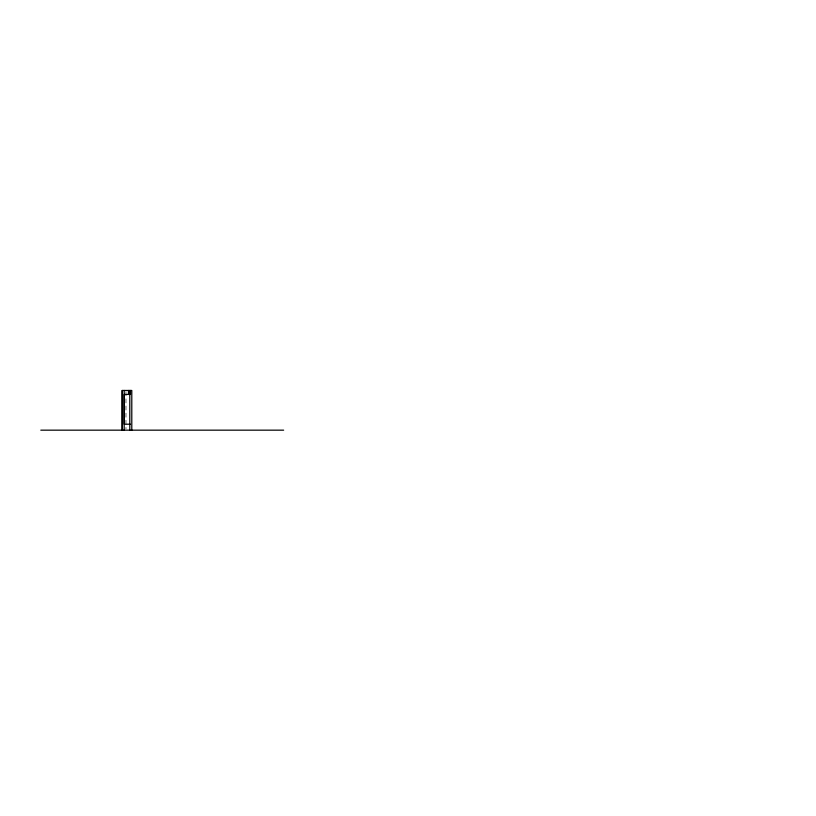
<?xml version="1.0" encoding="UTF-8"?>
<svg xmlns="http://www.w3.org/2000/svg" width="816" height="816" viewBox="0 0 816 816"><rect width="100%" height="100%" fill="white"/><g stroke="black" fill="none" stroke-linecap="round" stroke-linejoin="round"><path stroke-width="0.61" stroke-dasharray="4.08 3.06" d="M125.97 391.7L125.97 428.92"/><path stroke-width="1.22" d="M122.196 390.456L122.196 430.165L122.196 390.456L131.794 390.456L131.794 430.165M124.175 390.456L124.175 424.208L130.468 424.208M40.8 430.165L283.652 430.165M130.468 390.456L130.468 394.434L124.175 394.434L124.175 430.165M129.805 390.456L129.805 430.165M128.479 390.456L128.479 394.434"/></g></svg>
